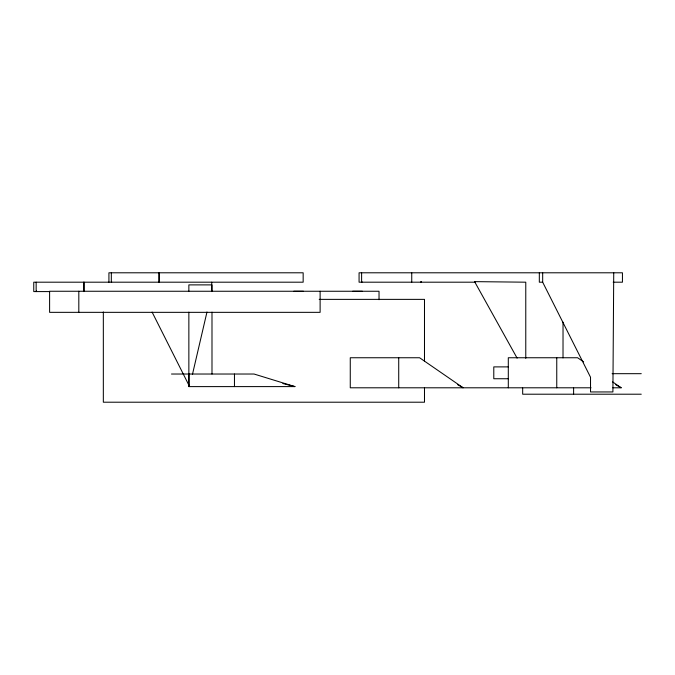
<?xml version="1.0" encoding="UTF-8"?>
<svg xmlns="http://www.w3.org/2000/svg" width="675" height="675" viewBox="0 0 675 675"><rect width="100%" height="100%" fill="white"/><g stroke="black" fill="none" stroke-linecap="round" stroke-linejoin="round"><path stroke-width="1.01" d="M192.468 374.355L206.972 312.019M475.377 282.192L359.075 282.192L359.075 272.793L622.443 272.793L622.443 282.192L613.187 282.192M613.735 272.793L612.9 391.947L590.524 391.947L590.524 377.224L542.675 282.192L539.325 282.192L539.325 272.793M49.612 291.583L33.75 291.583L33.75 282.192L303.159 282.192L303.159 272.793L108.92 272.793L108.92 282.192M319.191 299.371L424.491 299.371L424.491 361.277M508.3 366.888L493.788 366.888L493.788 378.743L508.3 378.743M612.107 373.68L641.25 373.68M171.492 374.026L254.045 374.026L294.941 386.598L188.857 386.615L188.857 312.154M591.047 387.796L350.266 387.796L350.266 357.75L419.588 357.75L463.151 387.796L457.709 384.691M612.833 387.796L621.186 387.796L612.647 381.907M641.25 394.208L522.669 394.208L522.669 388.049M282.859 383.518L294.941 386.598M615.743 384.691L621.186 387.796M583.597 361.868L577.623 357.75L508.3 357.75L508.3 387.796M517.109 358.121L474.584 281.635L525.774 282.192L525.774 358.349M152.086 312.078L189.143 385.687M421.31 281.627L421.31 282.192M361.893 281.627L361.893 282.192M111.603 281.627L111.611 282.192M36.433 291.018L36.442 291.583M573.607 388.049L573.607 394.208M563.034 322.152L563.017 357.902M556.757 357.75L556.757 387.796M542.675 272.793L542.675 282.192M424.491 387.517L424.491 402.207L103.334 402.207L103.334 311.96M421.014 281.467L421.014 282.192M411.742 272.793L411.742 282.192M398.723 357.75L398.723 387.796M379.029 299.692L379.029 291.254L49.604 291.254L49.604 312.339L320.119 312.339L320.119 291.254M362.365 291.254L352.679 291.254M361.614 272.793L361.614 282.192M303.455 291.254L293.768 291.254M234.461 374.026L234.461 386.598M211.992 291.178L211.992 284.884L188.857 284.884L188.857 291.178M211.992 312.145L211.992 374.026M211.731 282.192L211.731 291.583M188.966 374.026L188.966 386.598M159.14 272.793L159.14 282.192M159.072 272.793L159.072 282.192M111.324 272.793L111.324 282.192M83.97 282.192L83.97 291.583M83.903 282.192L83.903 291.583M78.815 291.254L78.815 312.339M36.155 282.192L36.155 291.583"/></g></svg>
